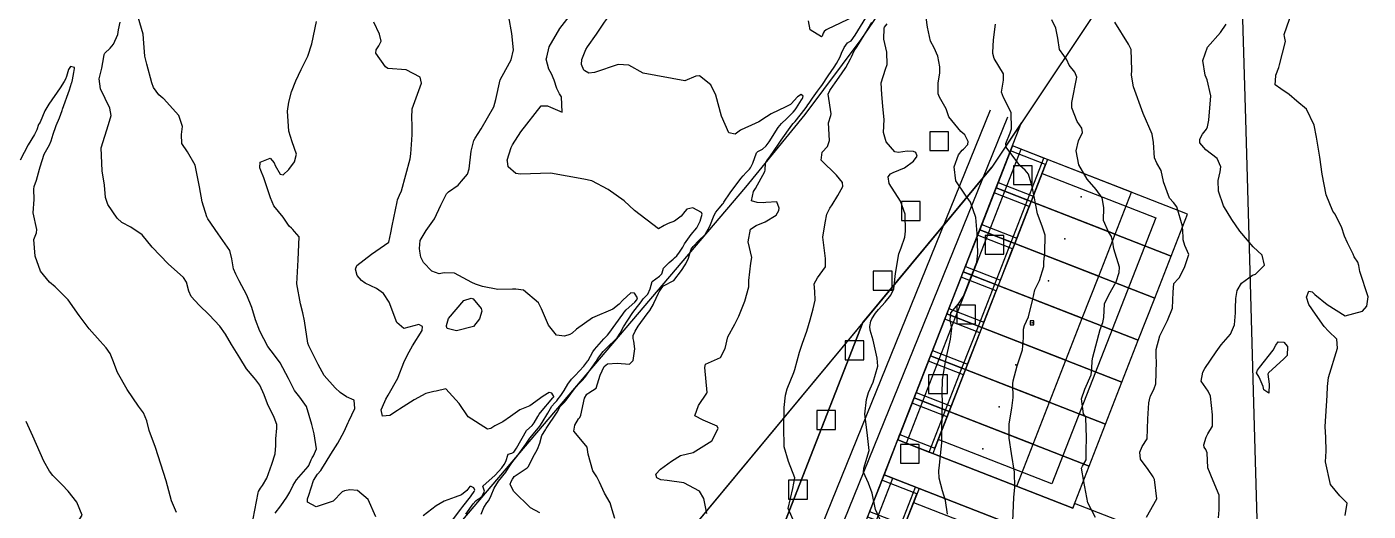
# Model space of a CAD drawing. Header units: feet. Extents: x 1313709 to 1317500, y 405869 to 411659.
# Drawn here: x 1315703 to 1316417, y 409590 to 409847 of the extents above; entities that cross this region are included whole.
import ezdxf

# ---------------------------------------------------------------- set-up
doc = ezdxf.new("R2010")
doc.units = ezdxf.units.FT
for name, color, linetype in [('A-BLDG-OTLN', 3, 'CONTINUOUS'), ('C-LOD', 30, 'CONTINUOUS'), ('C-MISC', 7, 'CONTINUOUS'), ('C-PROP', 6, 'CONTINUOUS'), ('C-PVMT', 8, 'CONTINUOUS'), ('C-TOPO-MAJR', 32, 'CONTINUOUS'), ('C-TOPO-SPOT', 7, 'CONTINUOUS'), ('C-UTIL', 4, 'CONTINUOUS'), ('L-PLNT-TREE', 90, 'CONTINUOUS'), ('V-PROP-LINE', 7, 'CONTINUOUS')]:
    doc.layers.add(name, color=color, linetype=linetype)

msp = doc.modelspace()

# ---------------------------------------------------------------- linework, layer by layer
at = {"layer": 'A-BLDG-OTLN'}
for points in [[(1316237.68, 409754.58), (1316282.39, 409737.12), (1316291.12, 409759.48), (1316246.41, 409776.94), (1316237.68, 409754.58)], [(1316228.96, 409732.23), (1316273.67, 409714.77), (1316282.39, 409737.12), (1316237.68, 409754.58), (1316228.96, 409732.23)], [(1316220.23, 409709.87), (1316264.94, 409692.41), (1316273.67, 409714.77), (1316228.96, 409732.23), (1316220.23, 409709.87)], [(1316211.5, 409687.51), (1316256.21, 409670.06), (1316264.94, 409692.41), (1316220.23, 409709.87), (1316211.5, 409687.51)], [(1316202.77, 409665.15), (1316247.48, 409647.7), (1316256.21, 409670.06), (1316211.5, 409687.51), (1316202.77, 409665.15)], [(1316194.05, 409642.8), (1316238.75, 409625.34), (1316247.48, 409647.7), (1316202.77, 409665.15), (1316194.05, 409642.8)], [(1316185.32, 409620.44), (1316230.03, 409602.99), (1316238.75, 409625.34), (1316194.05, 409642.8), (1316185.32, 409620.44)], [(1316169.31, 409579.45), (1316214.03, 409562), (1316222.75, 409584.35), (1316178.04, 409601.81), (1316169.31, 409579.45)]]:
    msp.add_lwpolyline(points, close=True, dxfattribs=at)
at = {"layer": 'C-LOD'}
for points in [[(1316291.2, 409884.24), (1316216.73, 409772.84), (1315863.58, 409347.29), (1315852.13, 409339.64), (1315844.49, 409328.19), (1315828.99, 409312.67), (1315844.99, 409288.74), (1315852.6, 409250.47), (1315844.99, 409212.2), (1315827.76, 409173.4), (1315827.76, 409173.4), (1315835.16, 409145.07), (1315838.85, 409104.81)], [(1316363.56, 408919.77), (1316365.74, 409198.63), (1316364.12, 409376.15), (1316363.66, 409392.25), (1316359.66, 409530.59), (1316358.43, 409573.13), (1316356.29, 409647.36), (1316354.08, 409723.75), (1316351.92, 409798.39), (1316349.7, 409875.22)]]:
    msp.add_lwpolyline(points, dxfattribs=at)
at = {"layer": 'C-MISC'}
msp.add_lwpolyline([(1316175.29, 409882.05), (1316147.13, 409840.8), (1316117.25, 409800.78), (1316085.69, 409762.07), (1315822.79, 409453.18), (1315751.45, 409369.35), (1315496.6, 409069.92), (1315725.53, 408876.04), (1315669.73, 408824.9), (1315611.32, 408771.35), (1315906.47, 408572.9), (1316371.21, 408597.55), (1316364.12, 409376.15), (1316363.66, 409392.25), (1316359.66, 409530.59), (1316358.43, 409573.13), (1316356.29, 409647.36), (1316354.08, 409723.75), (1316351.92, 409798.39), (1316349.7, 409875.22)], dxfattribs=at)
at = {"layer": 'C-PROP'}
for points in [[(1316219.05, 409761.85), (1316312.2, 409725.49), (1316320.93, 409747.84), (1316227.78, 409784.21), (1316219.05, 409761.85)], [(1315970.4, 409476.01), (1315980.29, 409487.92), (1316057.41, 409457.81), (1316052.89, 409446.24), (1316148.12, 409690.16), (1316216.73, 409772.84), (1315970.4, 409476.01)], [(1316188.22, 409627.89), (1316243.5, 409769.48), (1316304.05, 409745.85), (1316248.77, 409604.25), (1316188.22, 409627.89)], [(1316210.33, 409739.5), (1316210.33, 409739.5), (1316210.33, 409739.5), (1316303.48, 409703.13), (1316312.2, 409725.49), (1316219.05, 409761.85), (1316210.33, 409739.5)], [(1316201.6, 409717.14), (1316201.6, 409717.14), (1316201.6, 409717.14), (1316294.75, 409680.77), (1316303.48, 409703.13), (1316210.33, 409739.5), (1316201.6, 409717.14)], [(1316192.87, 409694.78), (1316286.02, 409658.42), (1316294.75, 409680.77), (1316201.6, 409717.14), (1316192.87, 409694.78)], [(1316184.14, 409672.42), (1316277.29, 409636.06), (1316286.02, 409658.42), (1316192.87, 409694.78), (1316184.14, 409672.42)], [(1316237.22, 409688.96), (1316239.22, 409688.96), (1316239.22, 409690.96), (1316237.22, 409690.96), (1316237.22, 409688.96)], [(1316175.42, 409650.07), (1316175.42, 409650.07), (1316175.42, 409650.07), (1316268.56, 409613.7), (1316277.29, 409636.06), (1316184.14, 409672.42), (1316175.42, 409650.07)], [(1316166.69, 409627.71), (1316259.84, 409591.35), (1316268.56, 409613.7), (1316175.42, 409650.07), (1316166.69, 409627.71)], [(1316159.41, 409609.08), (1316252.56, 409572.71), (1316243.84, 409550.36), (1316239.03, 409538.04), (1316332.18, 409501.68), (1316335.26, 409509.56), (1316335.53, 409500.37), (1316360.82, 409490.5), (1316359.66, 409530.59), (1316358.94, 409555.64), (1316260.85, 409593.93), (1316259.84, 409591.35), (1316166.69, 409627.71), (1316167.7, 409630.3), (1316167.7, 409630.3), (1316159.41, 409609.08)], [(1316150.68, 409586.72), (1316243.84, 409550.36), (1316252.56, 409572.71), (1316159.41, 409609.08), (1316150.68, 409586.72)], [(1316111.13, 409430.41), (1316175.13, 409594.35), (1316235.68, 409570.72), (1316171.68, 409406.77), (1316111.13, 409430.41)]]:
    msp.add_lwpolyline(points, close=True, dxfattribs=at)
at = {"layer": 'C-PVMT'}
for points in [[(1315960.68, 409210.03), (1315986.33, 409215.13), (1316004.23, 409211.57), (1316232.62, 409796.6), (1316216.73, 409772.84), (1316148.12, 409690.16), (1315960.68, 409210.03)], [(1316219.05, 409761.85), (1316223.71, 409760.03), (1316232.44, 409782.39), (1316227.78, 409784.21), (1316219.05, 409761.85)], [(1316219.05, 409761.85), (1316235.81, 409755.31), (1316244.54, 409777.67), (1316227.78, 409784.21), (1316219.05, 409761.85)], [(1316220.14, 409764.65), (1316238.77, 409757.37), (1316245.32, 409774.14), (1316226.69, 409781.41), (1316223.42, 409773.03), (1316220.14, 409764.65)], [(1316210.33, 409739.5), (1316214.98, 409737.68), (1316223.71, 409760.03), (1316219.05, 409761.85), (1316210.33, 409739.5)], [(1316210.33, 409739.5), (1316227.09, 409732.96), (1316235.81, 409755.31), (1316219.05, 409761.85), (1316210.33, 409739.5)], [(1316211.42, 409742.29), (1316230.05, 409735.02), (1316236.59, 409751.79), (1316217.96, 409759.06), (1316211.42, 409742.29)], [(1316201.6, 409717.14), (1316206.26, 409715.32), (1316214.98, 409737.68), (1316210.33, 409739.5), (1316201.6, 409717.14)], [(1316201.6, 409717.14), (1316218.36, 409710.6), (1316227.09, 409732.96), (1316210.33, 409739.5), (1316201.6, 409717.14)], [(1316202.69, 409719.93), (1316221.32, 409712.66), (1316227.86, 409729.43), (1316209.24, 409736.7), (1316203.3, 409721.5), (1316202.69, 409719.93)], [(1316192.87, 409694.78), (1316197.53, 409692.96), (1316206.26, 409715.32), (1316201.6, 409717.14), (1316192.87, 409694.78)], [(1316192.87, 409694.78), (1316209.63, 409688.24), (1316218.36, 409710.6), (1316201.6, 409717.14), (1316192.87, 409694.78)], [(1316193.96, 409697.58), (1316212.59, 409690.3), (1316219.13, 409707.07), (1316200.51, 409714.34), (1316193.96, 409697.58)], [(1316184.14, 409672.42), (1316188.8, 409670.6), (1316197.53, 409692.96), (1316192.87, 409694.78), (1316184.14, 409672.42)], [(1316184.14, 409672.42), (1316200.9, 409665.88), (1316209.63, 409688.24), (1316192.87, 409694.78), (1316184.14, 409672.42)], [(1316185.23, 409675.22), (1316203.86, 409667.95), (1316210.41, 409684.71), (1316191.78, 409691.99), (1316185.23, 409675.22)], [(1316175.42, 409650.07), (1316180.07, 409648.25), (1316188.8, 409670.6), (1316184.14, 409672.42), (1316175.42, 409650.07)], [(1316175.42, 409650.07), (1316192.18, 409643.53), (1316200.9, 409665.88), (1316184.14, 409672.42), (1316175.42, 409650.07)], [(1316176.51, 409652.86), (1316195.13, 409645.59), (1316201.68, 409662.36), (1316183.05, 409669.63), (1316176.51, 409652.86)], [(1316166.69, 409627.71), (1316171.34, 409625.89), (1316180.07, 409648.25), (1316175.42, 409650.07), (1316166.69, 409627.71)], [(1316166.69, 409627.71), (1316183.45, 409621.17), (1316192.18, 409643.53), (1316175.42, 409650.07), (1316166.69, 409627.71)], [(1316167.78, 409630.51), (1316186.4, 409623.23), (1316192.95, 409640), (1316174.33, 409647.27), (1316167.78, 409630.51)], [(1316150.68, 409586.72), (1316155.34, 409584.9), (1316164.07, 409607.26), (1316159.41, 409609.08), (1316150.68, 409586.72)], [(1316150.68, 409586.72), (1316167.44, 409580.18), (1316176.17, 409602.54), (1316159.41, 409609.08), (1316150.68, 409586.72)], [(1316151.77, 409589.52), (1316170.4, 409582.24), (1316176.95, 409599.01), (1316158.32, 409606.28), (1316155.04, 409597.9), (1316151.77, 409589.52)]]:
    msp.add_lwpolyline(points, close=True, dxfattribs=at)
at = {"layer": 'C-TOPO-MAJR'}
for points in [[(1315979.9, 409831.27), (1315981.25, 409836.88), (1315986.79, 409846.64), (1315990.67, 409851.41), (1315992.41, 409853.61), (1315997.16, 409862.03), (1315997.3, 409862.89), (1315997.23, 409868.25), (1315997.53, 409868.99)], [(1316369.92, 409827.32), (1316373.11, 409839.7), (1316372.52, 409842.35), (1316372.45, 409843.45), (1316375.3, 409851.52), (1316376.69, 409861.4), (1316376.71, 409861.63)], [(1315835.39, 409588.68), (1315838.35, 409592.64), (1315840.04, 409594.97), (1315841.61, 409597.23), (1315843.1, 409599.81), (1315844.94, 409603.59), (1315846.81, 409606.47), (1315850.45, 409610.63), (1315852.85, 409613.47), (1315853.23, 409614.08), (1315854.59, 409617.16), (1315855.13, 409618.2), (1315855.78, 409619.23), (1315857.35, 409623.01), (1315856.04, 409631), (1315854.82, 409635.91), (1315852.12, 409645.45), (1315848.41, 409650.34), (1315845.57, 409653.97), (1315842.42, 409660.42), (1315838.03, 409668.68), (1315835.06, 409672.7), (1315831.54, 409677.34), (1315827.12, 409685.5), (1315824.97, 409691.52), (1315823.01, 409698.09), (1315820.31, 409704.75), (1315816.12, 409712.35), (1315814.41, 409715.79), (1315813.23, 409718.76), (1315812.31, 409724.02), (1315811.25, 409728.39), (1315805.08, 409737.38), (1315799.52, 409745.38), (1315798.99, 409746.38), (1315796.46, 409754.43), (1315795.14, 409762.27), (1315792.77, 409773.87), (1315788.74, 409780.88), (1315785.77, 409785.45), (1315785.48, 409790.18), (1315786.01, 409794.37), (1315784.08, 409800.29), (1315775.91, 409809.28), (1315775.66, 409809.48), (1315773.46, 409811.3), (1315770.7, 409815.14), (1315769.81, 409817.59), (1315767.14, 409827.63), (1315766.08, 409831.91), (1315765.5, 409838.81), (1315765.18, 409843.58), (1315762.54, 409852.65)], [(1315960.09, 409828.28), (1315960.95, 409829.82), (1315962.24, 409835.23), (1315961.36, 409843.86), (1315959.67, 409852.74)], [(1316000.17, 409824.09), (1315999.66, 409824.38), (1315998.48, 409827.4), (1315998.62, 409830.16), (1316000.71, 409835.48), (1316001.61, 409836.83), (1316006.44, 409843.58), (1316010.6, 409849.88), (1316012.82, 409852.77), (1316014.42, 409854.04), (1316016.51, 409855.83)], [(1316065.11, 409588.54), (1316063.46, 409596.51), (1316061.19, 409600.47), (1316052.91, 409604.92), (1316044.08, 409606.01), (1316040.62, 409606.46), (1316038.53, 409607.43), (1316037.99, 409609.48), (1316040.44, 409612.15), (1316046.27, 409616.32), (1316051.17, 409619.42), (1316057.79, 409620.96), (1316067.83, 409627.19), (1316071.12, 409633.74), (1316070.68, 409634.92), (1316063.09, 409638.24), (1316058.79, 409640.42), (1316060.6, 409645.92), (1316065.09, 409652.48), (1316065.25, 409652.83), (1316064.03, 409666.27), (1316064.32, 409667.92), (1316067.61, 409669.45), (1316072.44, 409671.56), (1316074.82, 409676.27), (1316076.36, 409682.46), (1316079.99, 409689.33), (1316082.09, 409693.48), (1316085.28, 409701.57), (1316087.45, 409709.16), (1316087.4, 409712.45), (1316088.58, 409721.72), (1316089.09, 409724.69), (1316087.06, 409733.12), (1316088.41, 409739.73), (1316091.37, 409741.73), (1316096.13, 409743.8), (1316101.96, 409747.22), (1316103.4, 409749.78), (1316103.57, 409750.95), (1316102.3, 409754.31), (1316096.47, 409753.94), (1316095.19, 409753.75), (1316091.87, 409753.98), (1316088.85, 409754.85), (1316090.02, 409759.81), (1316091.08, 409761.45), (1316095.94, 409770.41), (1316096.11, 409771.28), (1316096.29, 409774.86), (1316097.43, 409776.76), (1316098.69, 409778.32), (1316103.2, 409784.96), (1316104.67, 409787.22), (1316110.35, 409795.22), (1316111.12, 409796.03), (1316112.11, 409797.05), (1316117.52, 409803.83), (1316118.4, 409805.15), (1316118.95, 409805.96), (1316119.64, 409806.88), (1316121.42, 409809.55), (1316123.99, 409813.31), (1316125.63, 409815.41), (1316126.28, 409816.3), (1316129.69, 409821.46), (1316132.85, 409826), (1316134.18, 409827.92), (1316136.02, 409831.43), (1316136.75, 409833.47), (1316138.17, 409836.54), (1316140.06, 409838.96), (1316141.28, 409839.67), (1316141.88, 409840.08), (1316143.97, 409843.09), (1316149.76, 409852.3)], [(1316143.24, 409852.72), (1316129.27, 409846.15), (1316128.59, 409845.86), (1316127.49, 409845), (1316126.99, 409844.05), (1316126.49, 409842.58), (1316126.11, 409842.21), (1316120.13, 409845.86), (1316119.25, 409850.73)], [(1316193.17, 409588.25), (1316192.08, 409595.37), (1316190.59, 409600.64), (1316188.73, 409607.32), (1316188.55, 409611.3), (1316188.95, 409614.23), (1316190.24, 409626.16), (1316190.22, 409632.44), (1316190.21, 409633.02), (1316190.57, 409647.86), (1316190.38, 409652.43), (1316190.56, 409659.6), (1316192.1, 409669.45), (1316194.73, 409681.3), (1316195.44, 409686.98), (1316194.66, 409691.55), (1316195.03, 409695.21), (1316198.99, 409700.12), (1316201.72, 409704.23), (1316204.68, 409711.88), (1316206.51, 409716.42), (1316208.73, 409722.24), (1316209.32, 409727), (1316209.02, 409737.43), (1316208.36, 409746.07), (1316205.51, 409754.2), (1316202.8, 409757.83), (1316197.55, 409765.57), (1316196.66, 409772.91), (1316199, 409779.29), (1316201, 409781.78), (1316201.72, 409782.45), (1316203.98, 409784.85), (1316204.28, 409786.37), (1316202.4, 409789.93), (1316200.32, 409791.82), (1316193.97, 409799.66), (1316192.44, 409803.84), (1316188.93, 409809.97), (1316188.18, 409811.84), (1316188.24, 409817.7), (1316189.05, 409822.81), (1316189.19, 409826.11), (1316187.97, 409831.87), (1316186.11, 409836.3), (1316184.18, 409839.84), (1316182.54, 409847.22), (1316181.77, 409852.41)], [(1316271.89, 409586.45), (1316267.94, 409594.13), (1316265.67, 409605.54), (1316264.5, 409612.6), (1316264.96, 409613.68), (1316266.97, 409617.17), (1316266.91, 409622.13), (1316267.23, 409628.81), (1316266.75, 409639.69), (1316266.41, 409640.3), (1316265.53, 409641.63), (1316264.6, 409649.56), (1316266.32, 409654.68), (1316269.57, 409662.29), (1316270.01, 409665.67), (1316270.21, 409669.69), (1316270.47, 409671.64), (1316274.43, 409686.35), (1316275.92, 409690.17), (1316276.32, 409692.76), (1316276.79, 409700.06), (1316279.14, 409704.81), (1316282.96, 409711.73), (1316284.5, 409716.8), (1316284.72, 409719.55), (1316281.79, 409729.31), (1316281.25, 409732.93), (1316280.46, 409735.99), (1316278.9, 409738.34), (1316276.28, 409744.4), (1316276.36, 409751.27), (1316275.48, 409756.4), (1316272.34, 409760.84), (1316267.56, 409766.43), (1316263.14, 409773.96), (1316261.64, 409781.47), (1316262.99, 409786.75), (1316264.99, 409791.26), (1316264.63, 409793.5), (1316262.21, 409797.01), (1316259.31, 409804.39), (1316259.44, 409807.21), (1316262.01, 409820.73), (1316261.05, 409823.36), (1316257.89, 409827.07), (1316256.77, 409829.86), (1316255.12, 409832.17), (1316252.87, 409835.43), (1316251.97, 409841.36), (1316250.9, 409846.82), (1316248.75, 409851.19)], [(1315823.74, 409585.74), (1315826.35, 409599.53), (1315826.55, 409600.23), (1315827.63, 409601.97), (1315828.7, 409603.5), (1315830.86, 409607.39), (1315833.54, 409614.76), (1315835.43, 409620.32), (1315835.73, 409624.77), (1315835.64, 409628.24), (1315836.33, 409634), (1315836.27, 409635.86), (1315834.79, 409639.58), (1315831.27, 409646.92), (1315829.44, 409651.66), (1315827.14, 409656.83), (1315825.05, 409659.72), (1315824.12, 409660.73), (1315820.14, 409665.57), (1315816.54, 409671.33), (1315812.2, 409678.46), (1315808.87, 409683.89), (1315805.91, 409688.17), (1315800.24, 409694.17), (1315794.95, 409699.4), (1315790.75, 409704.07), (1315789.43, 409706.77), (1315788.21, 409711.54), (1315786.52, 409714.14), (1315778.47, 409721.32), (1315769.97, 409730.23), (1315764.57, 409736.71), (1315758.58, 409740.81), (1315753.7, 409743.37), (1315751.33, 409745.71), (1315746.23, 409752.95), (1315745.04, 409756.6), (1315744.55, 409763.28), (1315743.37, 409770.88), (1315742.7, 409783.01), (1315746.73, 409795.57), (1315748.15, 409800.28), (1315747.43, 409804.14), (1315742.34, 409814.48), (1315741.61, 409819.81), (1315743.11, 409825.54), (1315744.14, 409831.44), (1315744.37, 409832.8), (1315744.78, 409833.45), (1315747.63, 409836.13), (1315749.28, 409838.23), (1315751.58, 409843.39), (1315752.02, 409845.85), (1315752.81, 409850.03)], [(1315888.95, 409586.71), (1315884.9, 409596.04), (1315879.15, 409600.79), (1315875.09, 409601.14), (1315872.31, 409600.62), (1315871.1, 409599.98), (1315866.22, 409595.12), (1315857.27, 409592.09), (1315852.66, 409594.56), (1315852.55, 409596.36), (1315853.34, 409598.35), (1315855.7, 409606.01), (1315857.93, 409609.41), (1315859.71, 409611.43), (1315860.29, 409612.27), (1315862.52, 409616.1), (1315865.05, 409620.04), (1315868.71, 409625.91), (1315872.18, 409632.23), (1315874.23, 409636.87), (1315874.61, 409637.65), (1315877.75, 409644.39), (1315877.46, 409648.82), (1315873.42, 409650.54), (1315869.94, 409652.88), (1315867.32, 409655.38), (1315861.44, 409661.96), (1315858.21, 409667.74), (1315853.3, 409677.7), (1315852.78, 409679.14), (1315850.96, 409691.01), (1315850.1, 409695.34), (1315848.87, 409700.09), (1315846.93, 409710.68), (1315847.69, 409723.41), (1315848.21, 409735.73), (1315845.73, 409738.55), (1315844.75, 409739.62), (1315844.05, 409740.28), (1315842.84, 409741.4), (1315840.34, 409745.14), (1315839.54, 409746.19), (1315834.72, 409752.27), (1315832.96, 409756.44), (1315829.29, 409767.14), (1315827.71, 409770.94), (1315827.16, 409772.37), (1315827.32, 409775.54), (1315832.67, 409777.58), (1315834.76, 409775.16), (1315835.41, 409773.66), (1315838.02, 409769.15), (1315839.64, 409768.71), (1315842.58, 409771.6), (1315845.65, 409775.65), (1315846.7, 409779.64), (1315844.48, 409786.34), (1315842.59, 409791.89), (1315841.99, 409802.51), (1315842.6, 409807.3), (1315844.12, 409812.86), (1315846.42, 409818.8), (1315849.29, 409824.71), (1315852.73, 409831.85), (1315854.92, 409838.4), (1315857.39, 409850.34)], [(1315900.29, 409754.27), (1315900.51, 409755.34), (1315901.62, 409757.84), (1315902.68, 409760.29), (1315907.23, 409777.19), (1315907.59, 409779.82), (1315908.11, 409787.34), (1315908.28, 409790.24), (1315908.32, 409795.14), (1315908.11, 409799.11), (1315908.34, 409803.89), (1315913.23, 409817.45), (1315912.61, 409820.73), (1315905.13, 409824.65), (1315895.33, 409825.29), (1315894.1, 409826.11), (1315889.01, 409833.48), (1315889.07, 409835.26), (1315890.59, 409837.42), (1315891.85, 409839.8), (1315890.87, 409843.62), (1315887.9, 409850)], [(1316111.78, 409583.65), (1316108.43, 409591.21), (1316110.93, 409601.84), (1316111.98, 409607.43), (1316108.6, 409616.22), (1316106.33, 409623.98), (1316106.06, 409634.56), (1316106.26, 409644.93), (1316107.04, 409651.55), (1316107.87, 409654.9), (1316111.4, 409663.48), (1316111.95, 409665.08), (1316114.42, 409674.36), (1316116.06, 409679.15), (1316118.33, 409685.59), (1316120.09, 409691.57), (1316121.65, 409697.34), (1316122.73, 409702.02), (1316122.61, 409706.59), (1316122.19, 409710.74), (1316123.99, 409713.98), (1316128.28, 409719.83), (1316128.22, 409724.27), (1316126.78, 409735.57), (1316128, 409743.12), (1316128.92, 409747.8), (1316130.52, 409750.94), (1316131.79, 409752.82), (1316134.78, 409757.78), (1316137.49, 409762.59), (1316137.4, 409764.66), (1316134.07, 409768.59), (1316126, 409776.47), (1316126.42, 409780.77), (1316129.36, 409783.79), (1316130.39, 409787), (1316129.79, 409796.31), (1316131.09, 409800.29), (1316131.21, 409801.13), (1316129.74, 409811.56), (1316130.62, 409813.65), (1316130.91, 409814.1), (1316133.39, 409817.75), (1316136.83, 409822.45), (1316139.08, 409825.82), (1316141.52, 409830.39), (1316142.03, 409831.51), (1316143.56, 409834.64), (1316144.74, 409836.52), (1316145.11, 409837.06), (1316150.65, 409845.92), (1316152.93, 409849.76)], [(1316158.2, 409583.2), (1316154.93, 409590.73), (1316153.02, 409599.42), (1316151.09, 409604.63), (1316148.45, 409610.53), (1316148.72, 409612.57), (1316151.58, 409621.99), (1316150.36, 409631.65), (1316149.2, 409641.43), (1316150.09, 409649.18), (1316151.23, 409652.97), (1316153.63, 409658.48), (1316156.1, 409666.99), (1316155.73, 409671.25), (1316153.67, 409680.68), (1316152.1, 409685.99), (1316151.82, 409688.08), (1316152.41, 409690.78), (1316152.95, 409692.07), (1316154.81, 409695.13), (1316156.43, 409697.15), (1316160.05, 409700.98), (1316163.11, 409704.73), (1316164.56, 409708.13), (1316165.58, 409716.3), (1316167.21, 409726.69), (1316168.47, 409729.91), (1316170.47, 409735.53), (1316170.84, 409738.74), (1316170.59, 409747.8), (1316168.16, 409754.74), (1316162.07, 409764.12), (1316161.62, 409767.6), (1316162.83, 409769.19), (1316164.2, 409769.92), (1316170.31, 409772.52), (1316175.16, 409775.94), (1316177.03, 409778.7), (1316176.41, 409780.54), (1316175.04, 409781.17), (1316171.8, 409781.24), (1316167.04, 409780.52), (1316165.17, 409780.91), (1316160.5, 409786.32), (1316159.12, 409791.26), (1316159.45, 409798.22), (1316159.09, 409801.45), (1316158.7, 409805.31), (1316158.31, 409811.45), (1316157.89, 409817.67), (1316160.28, 409825), (1316161.06, 409827.45), (1316160.83, 409833.98), (1316159.35, 409840.97), (1316159.46, 409846.67), (1316159.72, 409847.2), (1316161.12, 409849.06)], [(1316228.02, 409584.21), (1316228.52, 409597.28), (1316228.95, 409602.32), (1316228.92, 409610.5), (1316227.29, 409620.52), (1316225.93, 409628.54), (1316226.08, 409636.31), (1316227.5, 409644.55), (1316228.2, 409650.3), (1316228.04, 409657.56), (1316228.11, 409659.17), (1316230.35, 409667.09), (1316233.04, 409675.61), (1316233.62, 409681.91), (1316233.59, 409686.64), (1316234.16, 409688.62), (1316236.26, 409693.2), (1316238.61, 409702.59), (1316239.76, 409707.56), (1316242.21, 409712.51), (1316244.45, 409719.88), (1316244.54, 409722.46), (1316245, 409727.24), (1316245.14, 409736.68), (1316243.54, 409741.44), (1316241.05, 409748.05), (1316239.28, 409757.15), (1316238.33, 409762.46), (1316236.22, 409769.08), (1316234.45, 409771.15), (1316231.63, 409773.64), (1316224.42, 409783.49), (1316224.28, 409785.35), (1316226.62, 409791.13), (1316227.19, 409793.12), (1316227.04, 409801.84), (1316223.08, 409809.9), (1316222.02, 409812.76), (1316223.01, 409819.07), (1316222.97, 409822.45), (1316218.07, 409830.63), (1316217.32, 409833.24), (1316217.32, 409833.84), (1316217.71, 409840.52), (1316218.66, 409848.85)], [(1316299.09, 409586.59), (1316304.56, 409596.31), (1316303.28, 409606.59), (1316302.6, 409608), (1316299.96, 409611.99), (1316295.99, 409617.39), (1316295.63, 409621.17), (1316296.77, 409624.09), (1316299.39, 409628.19), (1316299.88, 409638.87), (1316300.38, 409647.46), (1316301.08, 409650.55), (1316301.23, 409650.96), (1316303.14, 409654.95), (1316304.07, 409657.56), (1316304.43, 409669.35), (1316304.26, 409671.84), (1316304.34, 409675.81), (1316306.22, 409682.99), (1316309.26, 409689.09), (1316310.01, 409690.51), (1316310.33, 409691.15), (1316312.88, 409697.71), (1316313.24, 409706.35), (1316313.72, 409710.92), (1316316.02, 409713.38), (1316316.52, 409713.94), (1316319.34, 409719.49), (1316321.67, 409726.38), (1316319.46, 409731.18), (1316318.59, 409734.1), (1316318.7, 409735.66), (1316318.27, 409741.39), (1316315.28, 409751.64), (1316313.46, 409753.94), (1316311.27, 409756.31), (1316308.17, 409764.95), (1316308.13, 409765.26), (1316306.86, 409770.99), (1316304.62, 409774.87), (1316303.41, 409777.75), (1316302.84, 409785.94), (1316302.04, 409790.34), (1316297.41, 409801.42), (1316292.24, 409815.54), (1316291.14, 409821.76), (1316291.38, 409824.43), (1316290.89, 409835.44), (1316289.55, 409838.2), (1316282.25, 409849.93)], [(1316337.43, 409586.31), (1316337.87, 409590.49), (1316337.79, 409598.33), (1316334.65, 409605.85), (1316331.78, 409612.81), (1316331.36, 409620.8), (1316330.73, 409622.64), (1316329.76, 409623.77), (1316329.55, 409625.14), (1316330.87, 409629.2), (1316331.79, 409630.87), (1316334.24, 409635.04), (1316334.15, 409641.03), (1316333.12, 409650.92), (1316331.93, 409653.58), (1316328.27, 409658.96), (1316329.02, 409663.75), (1316330.19, 409665.64), (1316336.1, 409674.54), (1316338.81, 409678.23), (1316343.75, 409683.9), (1316345.92, 409688.94), (1316346.46, 409695.25), (1316346.49, 409697.81), (1316346.58, 409702.84), (1316347.41, 409707.2), (1316349.67, 409711.02), (1316355.53, 409715.3), (1316357.09, 409715.88), (1316361.84, 409720.62), (1316360.67, 409725.94), (1316355.9, 409730.44), (1316348.82, 409738.81), (1316344.51, 409745.04), (1316340.12, 409752.19), (1316337.35, 409760), (1316337.27, 409765.64), (1316338.31, 409770.36), (1316338.66, 409773.01), (1316336.76, 409777.37), (1316330.67, 409782.1), (1316327.51, 409785.66), (1316327.5, 409787.73), (1316328.99, 409790.31), (1316331.1, 409792.98), (1316331.57, 409794.17), (1316332.32, 409797.75), (1316333.33, 409810.84), (1316331.39, 409819.2), (1316330.36, 409821.7), (1316329.01, 409829.49), (1316331.65, 409836.62), (1316338.5, 409844.51), (1316341.53, 409848.8)], [(1315981.93, 409804.76), (1315988.03, 409802.06), (1315987.8, 409810.24), (1315986.71, 409811.87), (1315985.23, 409814.62), (1315983.89, 409819.03), (1315982.35, 409822.37), (1315980.97, 409824.92), (1315979.66, 409830.26), (1315979.9, 409831.27)], [(1315782.92, 409589.09), (1315780.27, 409595.33), (1315777.34, 409605.96), (1315771.69, 409623.73), (1315768.24, 409632.74), (1315767.14, 409637.86), (1315765.29, 409642.14), (1315762.64, 409645.62), (1315756.61, 409654.44), (1315751.49, 409663.49), (1315748.89, 409670.14), (1315747.57, 409673.61), (1315745.47, 409676.7), (1315742.28, 409680.17), (1315736.41, 409686.78), (1315731.11, 409693.85), (1315725.26, 409702.15), (1315718.26, 409709.17), (1315715.27, 409711.62), (1315710.5, 409717.44), (1315707.56, 409725.53), (1315706.99, 409734.32), (1315708.41, 409737.83), (1315708.61, 409739.64), (1315706.59, 409748.48), (1315707.04, 409755.57), (1315707, 409761.13), (1315707.19, 409762.5), (1315708.31, 409765.88), (1315709.99, 409771.69), (1315710.26, 409772.93), (1315712.46, 409779.68), (1315715.18, 409784.75), (1315716.17, 409786.89), (1315717.22, 409790.4), (1315718.59, 409794.36), (1315718.88, 409795), (1315720.57, 409799.01), (1315721.99, 409802.94), (1315722.26, 409803.74), (1315725.84, 409814.01), (1315726.98, 409817.44), (1315727.08, 409817.7), (1315727.51, 409819.28), (1315728.16, 409823.21), (1315728.64, 409825.23), (1315728.61, 409825.82), (1315726.51, 409826.28), (1315725.46, 409824.77), (1315724.34, 409821.07), (1315723.7, 409819.57), (1315723.05, 409818.41), (1315720.92, 409815.08), (1315714.83, 409806.4), (1315712.79, 409802.83), (1315710.22, 409796.74), (1315709.93, 409796.27), (1315709.49, 409795.55), (1315708.47, 409792.67), (1315707.28, 409790.2), (1315703.89, 409784.62), (1315699.72, 409776.57)], [(1315941.14, 409787.01), (1315941.79, 409788.3), (1315945.06, 409793.22), (1315951.81, 409804.92), (1315952.8, 409808.86), (1315955.04, 409819.25), (1315960.09, 409828.28)], [(1316016.1, 409585.79), (1316014.67, 409590.55), (1316013.66, 409594.27), (1316010.63, 409599.39), (1316008.02, 409605.13), (1316006.63, 409608.01), (1316004.44, 409611.27), (1316002, 409620.05), (1316001.47, 409623.74), (1315997.11, 409628.99), (1315994.26, 409632.34), (1315994.92, 409635.5), (1315996.84, 409638.83), (1315997.48, 409639.6), (1315998.06, 409640.87), (1316000.04, 409649.97), (1316001.22, 409651.97), (1316002.37, 409652.8), (1316006.26, 409655.28), (1316008.37, 409662.09), (1316010.49, 409666.7), (1316012.24, 409668.18), (1316017.39, 409668.54), (1316023.93, 409668.03), (1316025.98, 409669.99), (1316026.71, 409676.2), (1316026.34, 409680.22), (1316025.96, 409681.59), (1316025.9, 409683.22), (1316026.94, 409685.63), (1316028.56, 409688.14), (1316033.44, 409694.72), (1316034.72, 409696.57), (1316036.65, 409699.95), (1316036.88, 409700.45), (1316039.31, 409705.73), (1316039.81, 409706.46), (1316041.16, 409708.51), (1316042.1, 409709.63), (1316047.48, 409712.48), (1316051.61, 409717.82), (1316053.5, 409720.8), (1316053.91, 409721.44), (1316055.39, 409724.43), (1316056.63, 409728.63), (1316056.84, 409729.19), (1316057.79, 409730.61), (1316060.93, 409733.72), (1316064.21, 409737.05), (1316066.71, 409741.48), (1316068.99, 409747.33), (1316069.86, 409748.8), (1316071.67, 409750.97), (1316073.7, 409753.35), (1316073.9, 409753.62), (1316074.24, 409754.14), (1316077.54, 409759.12), (1316083.24, 409766.85), (1316084.38, 409768.13), (1316086.04, 409769.89), (1316087.77, 409771.78), (1316088.35, 409772.52), (1316089.55, 409774.86), (1316091.46, 409780.5), (1316092.27, 409781.16), (1316094.74, 409782.34), (1316096.71, 409784.12), (1316098.25, 409786.2), (1316103.06, 409793.9), (1316104.82, 409796.09), (1316107.72, 409798.78), (1316111.13, 409802.02), (1316112.19, 409803.34), (1316112.88, 409804.44), (1316115.51, 409808.61), (1316115.99, 409809.31), (1316116.41, 409810.49), (1316115.31, 409811.4), (1316113.35, 409810.28), (1316110.06, 409806.51), (1316109.66, 409806.18), (1316107.14, 409804.94), (1316099.29, 409801.23), (1316096.8, 409799.65), (1316092.71, 409796.87), (1316090.81, 409796.11), (1316083.31, 409792.7), (1316082.95, 409792.41), (1316080.2, 409790.44), (1316076.73, 409791.09), (1316072.92, 409799.92), (1316069.98, 409811.07), (1316067.16, 409816.57), (1316061.28, 409821.39), (1316059.24, 409821.21), (1316053.34, 409818.69), (1316031.3, 409822.88), (1316023.54, 409827.1), (1316018, 409827.42), (1316005.24, 409823.12), (1316002.3, 409822.9), (1316000.17, 409824.09)], [(1316367.95, 409821.35), (1316367.97, 409821.71), (1316369.53, 409825.8), (1316369.92, 409827.32)], [(1316404.83, 409587.43), (1316405.92, 409593.96), (1316402.05, 409597.87), (1316396.98, 409603.97), (1316394.44, 409616.08), (1316394.78, 409621.77), (1316394.47, 409628.91), (1316394.15, 409634.84), (1316395.27, 409651.24), (1316395.43, 409656.19), (1316395.89, 409660.9), (1316400.83, 409676.49), (1316400.49, 409681.27), (1316395.91, 409685.46), (1316393.75, 409688.02), (1316388.98, 409694.67), (1316385.45, 409699.66), (1316384.28, 409703.66), (1316385.55, 409706.77), (1316387.31, 409706.43), (1316388.77, 409705.01), (1316395.29, 409699.73), (1316404.85, 409693.74), (1316413.98, 409696.22), (1316416.31, 409698.77), (1316417.09, 409703.82), (1316412.64, 409717.24), (1316412.1, 409720.4), (1316411.58, 409722.17), (1316409.71, 409725.17), (1316409.09, 409726.48), (1316406.08, 409732.55), (1316404.48, 409736.02), (1316402.93, 409740.97), (1316399.32, 409747.93), (1316398.28, 409749.4), (1316394.77, 409758.12), (1316392.61, 409768.99), (1316391.36, 409778.13), (1316389.51, 409788.7), (1316388.31, 409795.18), (1316384.19, 409803.59), (1316379.12, 409807.93), (1316374.95, 409811.46), (1316370.52, 409814.43), (1316367.67, 409816.63), (1316367.95, 409821.35)], [(1315958.94, 409775.95), (1315958.86, 409776.53), (1315960.9, 409783.2), (1315961.63, 409784.6), (1315966.16, 409791.66), (1315976.87, 409805.37), (1315980.26, 409805.5), (1315981.93, 409804.76)], [(1315934.61, 409765.36), (1315937.73, 409769.03), (1315938.59, 409771.86), (1315939.68, 409781.37), (1315941.11, 409786.95), (1315941.14, 409787.01)], [(1315976.21, 409588.8), (1315971.26, 409591.63), (1315962.29, 409600.4), (1315960.42, 409604.12), (1315960.95, 409605.6), (1315961.75, 409606.79), (1315962.09, 409607.36), (1315962.63, 409608.15), (1315969.44, 409612.75), (1315970.12, 409613.55), (1315972.49, 409618.25), (1315975.06, 409622.7), (1315976.16, 409625.94), (1315977.32, 409630.05), (1315979.16, 409633.06), (1315979.61, 409633.69), (1315985.37, 409642.5), (1315986.51, 409644.44), (1315987.13, 409645.44), (1315988.03, 409646.52), (1315989.38, 409647.82), (1315990.85, 409649.47), (1315992.78, 409652.27), (1315995.34, 409655.71), (1315997.14, 409657.72), (1315998.82, 409659.28), (1316000.24, 409660.85), (1316006.19, 409669.41), (1316006.23, 409669.48), (1316007.15, 409671.02), (1316009.85, 409674.74), (1316011.45, 409676.39), (1316017.46, 409682.04), (1316018.93, 409684.49), (1316020.76, 409687.84), (1316023, 409691.38), (1316025.72, 409695.52), (1316026.99, 409697.12), (1316030.19, 409701.18), (1316031.26, 409702.7), (1316031.91, 409703.45), (1316033.63, 409705.26), (1316034.91, 409707.98), (1316036.05, 409711.88), (1316039.84, 409714.8), (1316041.13, 409716.1), (1316041.37, 409716.63), (1316041.97, 409719.1), (1316045.11, 409721.99), (1316047.26, 409723.85), (1316047.89, 409724.48), (1316049.07, 409725.63), (1316050.57, 409727.53), (1316051.94, 409729.68), (1316052.27, 409730.26), (1316053.28, 409731.99), (1316056.8, 409736.89), (1316059.73, 409740.48), (1316061.63, 409743.99), (1316062.64, 409747.81), (1316062.35, 409748.73), (1316057.69, 409751.17), (1316054.48, 409750.45), (1316053.43, 409749.2), (1316051.39, 409746.75), (1316047.97, 409744.09), (1316044.46, 409742.89), (1316042.41, 409741.68), (1316039.38, 409739.98), (1316026.62, 409749.78), (1316021.06, 409754.91), (1316012.63, 409760.9), (1316003.88, 409765.45), (1315999.64, 409766.41), (1315981.91, 409769.54), (1315965.96, 409769.12), (1315963.53, 409769.44), (1315959.34, 409773.05), (1315958.94, 409775.95)], [(1315912.4, 409728.13), (1315912.21, 409729.51), (1315912.55, 409733.79), (1315915.69, 409739.16), (1315920.1, 409745.34), (1315923.52, 409752.51), (1315926.55, 409758.62), (1315927.64, 409759.67), (1315932.79, 409763.21), (1315934.61, 409765.36)], [(1315897.71, 409741.6), (1315900.29, 409754.27)], [(1315936.77, 409588.25), (1315940.67, 409593.64), (1315942.12, 409595.27), (1315943.03, 409595.9), (1315943.73, 409596.3), (1315945.57, 409597.8), (1315946.8, 409600.39), (1315946.25, 409602.07), (1315945.84, 409603.02), (1315952.53, 409608.87), (1315956.03, 409612.89), (1315957.28, 409614.54), (1315958.12, 409616.11), (1315959.45, 409620.02), (1315961.33, 409620.63), (1315962.32, 409621.24), (1315963.75, 409623.38), (1315969.05, 409632.63), (1315972.09, 409635.39), (1315973.3, 409636.69), (1315975.23, 409640.19), (1315975.88, 409641.37), (1315976.55, 409642.29), (1315983.14, 409650), (1315983.3, 409650.18), (1315983.66, 409650.61), (1315983.71, 409650.77), (1315982.62, 409652.56), (1315981.17, 409652.87), (1315978.08, 409650.94), (1315970.87, 409645.76), (1315970.04, 409645.4), (1315965.53, 409643.62), (1315960.69, 409640.06), (1315956.59, 409637.23), (1315952.3, 409635.25), (1315950.1, 409633.78), (1315948.36, 409633.42), (1315938.01, 409639.92), (1315933.29, 409647.04), (1315926.21, 409654.83), (1315921.01, 409653.7), (1315919.9, 409653.41), (1315915.59, 409652.43), (1315909.39, 409648.92), (1315901.55, 409644.12), (1315900.46, 409643.39), (1315896.32, 409640.6), (1315892.52, 409640.24), (1315891.81, 409643.62), (1315893.7, 409648.14), (1315894.33, 409649.28), (1315895.53, 409651.41), (1315900.66, 409660.6), (1315900.85, 409660.99), (1315903.92, 409668.79), (1315905.73, 409672.94), (1315908.46, 409677.74), (1315913.69, 409685.98), (1315913.78, 409687.98), (1315911.86, 409689.12), (1315903.79, 409687), (1315900.17, 409690.22), (1315896.08, 409700.99), (1315893.06, 409705.64), (1315889.38, 409708.22), (1315883.27, 409711.12), (1315881.39, 409712.46), (1315879.02, 409715.12), (1315878.06, 409718.54), (1315878.85, 409720.49), (1315886.62, 409726.5), (1315895.95, 409732.9), (1315896.97, 409737.94), (1315897.71, 409741.6)], [(1315945.02, 409588.18), (1315946.38, 409591.77), (1315948.03, 409594.2), (1315949.1, 409595.53), (1315950.36, 409598.05), (1315951.9, 409602.04), (1315954.26, 409605.71), (1315958.16, 409610.45), (1315959.08, 409612), (1315959.94, 409613.43), (1315961.37, 409615.45), (1315962.57, 409617.12), (1315963.2, 409617.98), (1315964.1, 409619.1), (1315968.76, 409625.41), (1315970.97, 409628.67), (1315971.99, 409629.89), (1315976.15, 409634.92), (1315977.46, 409636.88), (1315980.5, 409641.92), (1315982.7, 409645.59), (1315984.13, 409647.41), (1315985.21, 409648.56), (1315985.99, 409649.5), (1315986.88, 409650.64), (1315987.79, 409651.79), (1315989.2, 409654.04), (1315991.19, 409657.26), (1315993.15, 409659.92), (1315995.11, 409662.01), (1315999.73, 409666.99), (1316001.81, 409669.81), (1316001.93, 409670.01), (1316004.44, 409674.57), (1316005.33, 409675.85), (1316010.36, 409681.41), (1316012.31, 409683.5), (1316012.96, 409684.32), (1316020.47, 409694.52), (1316021.19, 409695.6), (1316022.22, 409696.85), (1316026.86, 409701), (1316027.86, 409702.13), (1316028.26, 409703.28), (1316026.54, 409705.7), (1316024.64, 409706.02), (1316020.35, 409702.02), (1316018.43, 409699.94), (1316015.12, 409697.24), (1316004.2, 409692.59), (1315995.78, 409686.64), (1315993.47, 409684.47), (1315992.17, 409683.73), (1315989.41, 409682.81), (1315985.04, 409683.43), (1315980.84, 409688.78), (1315977.09, 409697.44), (1315975.59, 409700.67), (1315967.62, 409707.36), (1315963.4, 409707.95), (1315961.64, 409707.87), (1315953.81, 409707.63), (1315945.68, 409709.32), (1315941.91, 409710.54), (1315940.07, 409711.42), (1315930.77, 409716.42), (1315925.31, 409716.64), (1315922.74, 409716.1), (1315918.83, 409717.46), (1315914.24, 409722.13), (1315912.82, 409724.89), (1315912.4, 409728.13)], [(1315927.65, 409692.27), (1315935.76, 409701.85), (1315939.77, 409703.1), (1315940.71, 409702.75), (1315944.94, 409697.59), (1315945.31, 409696.27), (1315944.14, 409692.04), (1315940.93, 409688.05), (1315931.82, 409685.64), (1315926.98, 409686.89), (1315926.56, 409688.05), (1315926.59, 409688.51), (1315927.65, 409692.27)], [(1316373.89, 409672.63), (1316372.27, 409670.86), (1316363.95, 409663.46), (1316363.74, 409662.6), (1316364.45, 409657.27), (1316364.13, 409652.57), (1316361.62, 409654.27), (1316361.22, 409656.17), (1316359.04, 409661.03), (1316357.65, 409663.36), (1316358.23, 409664.87), (1316359.27, 409666.24), (1316366.58, 409675.48), (1316367.96, 409678.18), (1316369.26, 409679.89), (1316372.28, 409679.74), (1316374.13, 409677.45), (1316373.89, 409672.63)], [(1315702.6, 409584.41), (1315706.81, 409583.08), (1315713.27, 409580.94), (1315728.07, 409580.38), (1315732.73, 409587.71), (1315729.76, 409594.58), (1315725.17, 409600.47), (1315722.03, 409603.75), (1315716.99, 409608.77), (1315715.28, 409610.99), (1315712.24, 409616.33), (1315706.43, 409629.65), (1315702.92, 409637.42)], [(1315929.19, 409584.32), (1315934.11, 409590.84), (1315935.18, 409592.27), (1315939.24, 409597.45), (1315939.66, 409597.96), (1315941.32, 409600.28), (1315941.63, 409601), (1315941.17, 409602.1), (1315939.71, 409602.95), (1315938.9, 409602.9), (1315937.33, 409600.77), (1315934.61, 409598.49), (1315931.12, 409597.23), (1315925.39, 409595.02), (1315920.97, 409592.57), (1315914.22, 409587.22)]]:
    msp.add_lwpolyline(points, dxfattribs=at)
at = {"layer": 'C-TOPO-SPOT'}
for p in [(1316264.4, 409757.03, 227), (1316255.68, 409734.67, 225), (1316246.95, 409712.32, 225), (1316238.22, 409689.96, 225), (1316229.49, 409667.6, 225), (1316220.76, 409645.24, 225), (1316212.04, 409622.89, 225)]:
    msp.add_point(p, dxfattribs=at)
at = {"layer": 'C-UTIL'}
for points in [[(1315973.39, 409204.87), (1316216.05, 409803.32)], [(1315982.66, 409201.12), (1316225.32, 409799.56)]]:
    msp.add_lwpolyline(points, dxfattribs=at)
at = {"layer": 'L-PLNT-TREE'}
for points in [[(1316183.76, 409781.58), (1316193.76, 409781.58), (1316193.76, 409791.58), (1316183.76, 409791.58), (1316183.76, 409781.58)], [(1316228.24, 409763.54), (1316238.24, 409763.54), (1316238.24, 409773.54), (1316228.24, 409773.54), (1316228.24, 409763.54)], [(1316168.73, 409744.51), (1316178.73, 409744.51), (1316178.73, 409754.51), (1316168.73, 409754.51), (1316168.73, 409744.51)], [(1316213.21, 409726.47), (1316223.21, 409726.47), (1316223.21, 409736.47), (1316213.21, 409736.47), (1316213.21, 409726.47)], [(1316153.7, 409707.44), (1316163.7, 409707.44), (1316163.7, 409717.44), (1316153.7, 409717.44), (1316153.7, 409707.44)], [(1316198.18, 409689.4), (1316208.18, 409689.4), (1316208.18, 409699.4), (1316198.18, 409699.4), (1316198.18, 409689.4)], [(1316138.67, 409670.37), (1316148.67, 409670.37), (1316148.67, 409680.37), (1316138.67, 409680.37), (1316138.67, 409670.37)], [(1316183.15, 409652.33), (1316193.15, 409652.33), (1316193.15, 409662.33), (1316183.15, 409662.33), (1316183.15, 409652.33)], [(1316123.64, 409633.3), (1316133.64, 409633.3), (1316133.64, 409643.3), (1316123.64, 409643.3), (1316123.64, 409633.3)], [(1316168.12, 409615.27), (1316178.12, 409615.27), (1316178.12, 409625.27), (1316168.12, 409625.27), (1316168.12, 409615.27)], [(1316108.61, 409596.23), (1316118.61, 409596.23), (1316118.61, 409606.23), (1316108.61, 409606.23), (1316108.61, 409596.23)]]:
    msp.add_lwpolyline(points, close=True, dxfattribs=at)
at = {"layer": 'V-PROP-LINE'}
msp.add_lwpolyline([(1316175.29, 409882.05), (1316147.13, 409840.8), (1316117.25, 409800.78), (1316085.69, 409762.07), (1315822.79, 409453.18), (1315751.45, 409369.35), (1315496.6, 409069.92), (1315496.6, 409069.92), (1315725.53, 408876.04), (1315669.73, 408824.9), (1315611.32, 408771.35), (1315906.47, 408572.9), (1316371.21, 408597.55), (1316364.12, 409376.15), (1316363.66, 409392.25), (1316359.66, 409530.59), (1316358.43, 409573.13), (1316356.29, 409647.36), (1316354.08, 409723.75), (1316351.92, 409798.39), (1316349.7, 409875.22)], dxfattribs=at)

doc.saveas('drawing.dxf')
